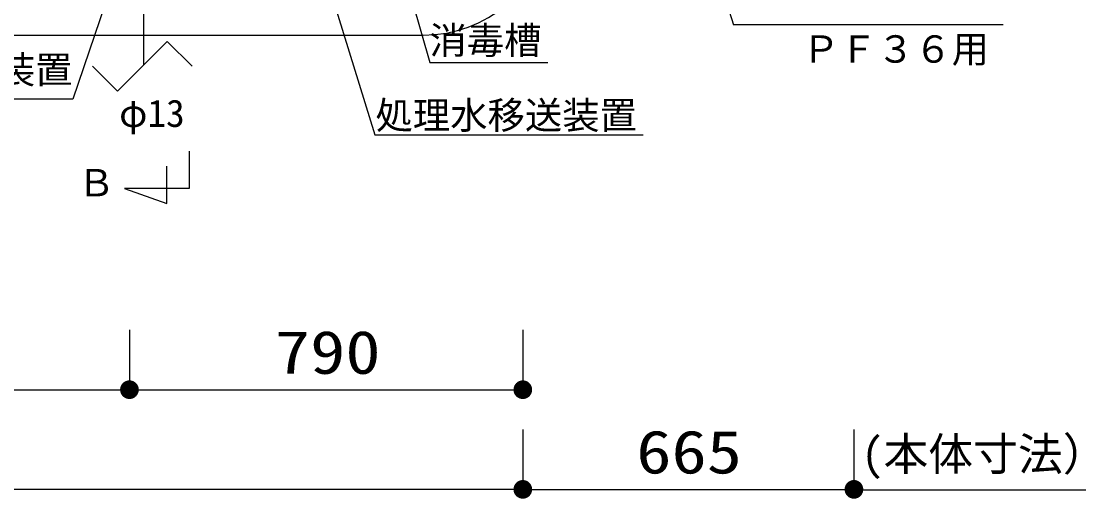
# Model space of a CAD drawing. Units: millimetres, scale not verified. Extents: x -8093 to 8093, y -5792 to 5792.
# Drawn here: x -4648 to -2510, y -3 to 955 of the extents above; entities that cross this region are included whole.
import ezdxf
from ezdxf.enums import TextEntityAlignment as Align

# ---------------------------------------------------------------- set-up
doc = ezdxf.new("R2010")
doc.units = ezdxf.units.MM
doc.header["$LTSCALE"] = 30
for name, color, linetype, lineweight in [('0-1_00クル-フ-0躯体', 3, 'Continuous', 25), ('0-3_00クル-フ-3空気管', 6, 'Continuous', 25), ('0-4_00クル-フ-6寸法', 132, 'Continuous', 25)]:
    doc.layers.add(name, color=color, linetype=linetype, lineweight=lineweight)
doc.styles.add('ＭＳ ゴシック', font='')
doc.styles.get('ＭＳ ゴシック').set_extended_font_data('MS Gothic')

msp = doc.modelspace()

# ---------------------------------------------------------------- linework, layer by layer
at = {"layer": '0-1_00クル-フ-0躯体', "color": 4}
for p, q in [((-3275.74, 1134.95), (-3217.75, 947.97)), ((-2675.85, 947.97), (-3217.75, 947.97)), ((-3819.53, 872.54), (-3590.42, 872.54)), ((-4552.36, 799.34), (-5099.62, 799.34)), ((-3929.77, 727.57), (-3399.08, 727.57))]:
    msp.add_line(p, q, dxfattribs=at)
at = {"layer": '0-1_00クル-フ-0躯体'}
msp.add_line((-5840.74, 927.45), (-3840.74, 927.45), dxfattribs=at)
at = {"layer": '0-1_00クル-フ-0躯体', "color": 4}
for points in [[(-4004.5, 1488.19), (-3827.53, 872.54), (-3819.53, 872.54)], [(-4135.52, 1366.38), (-3937.77, 727.57), (-3929.77, 727.57)], [(-4369.69, 1312.51), (-4544.36, 799.34), (-4552.36, 799.34)]]:
    msp.add_lwpolyline(points, dxfattribs=at)
at = {"layer": '0-1_00クル-フ-0躯体'}
msp.add_lwpolyline([(-4310.82, 694.8), (-4310.82, 619.8), (-4440.82, 619.8), (-4355.82, 589.8), (-4355.82, 664.8)], dxfattribs=at)
msp.add_arc((-3840.74, 1187.45), 260, 270, 350.14509, dxfattribs=at)
at = {"layer": '0-3_00クル-フ-3空気管'}
msp.add_line((-4402.74, 1218.78), (-4402.74, 867.34), dxfattribs=at)
at = {"layer": '0-3_00クル-フ-3空気管', "color": 7}
for p, q in [((-4355.02, 915.07), (-4455.02, 815.07)), ((-4305.02, 865.07), (-4355.02, 915.07)), ((-4455.02, 815.07), (-4505.02, 865.07))]:
    msp.add_line(p, q, dxfattribs=at)
at = {"layer": '0-4_00クル-フ-6寸法', "color": 4}
for p, q in [((-4430.74, 336.1), (-4430.74, 216.1)), ((-4430.74, 336.1), (-4430.74, 216.1)), ((-3640.74, 336.1), (-3640.74, 216.1)), ((-6040.74, 216.1), (-4430.74, 216.1)), ((-4430.74, 216.1), (-3640.74, 216.1)), ((-3640.74, 136.1), (-3640.74, 16.1)), ((-3640.74, 136.1), (-3640.74, 16.1)), ((-2975.74, 136.1), (-2975.74, 16.1)), ((-3640.74, 16.1), (-6040.74, 16.1)), ((-3640.74, 16.1), (-2975.74, 16.1)), ((-2975.74, 15.04), (-2510.3, 15.04))]:
    msp.add_line(p, q, dxfattribs=at)
at = {"layer": '0-4_00クル-フ-6寸法'}
for points in [[(-4430.74, 216.1), (-4449.49, 216.1), (-4449.35, 218.45)], [(-4430.74, 216.1), (-4449.49, 216.1), (-4449.35, 218.45)], [(-4430.74, 216.1), (-4449.35, 213.75), (-4449.49, 216.1)], [(-4430.74, 216.1), (-4449.35, 213.75), (-4449.49, 216.1)], [(-4430.74, 216.1), (-4449.35, 218.45), (-4448.91, 220.76)], [(-4430.74, 216.1), (-4449.35, 218.45), (-4448.91, 220.76)], [(-4430.74, 216.1), (-4448.91, 211.44), (-4449.35, 213.75)], [(-4430.74, 216.1), (-4448.91, 211.44), (-4449.35, 213.75)], [(-4430.74, 216.1), (-4448.91, 220.76), (-4448.18, 223)], [(-4430.74, 216.1), (-4448.91, 220.76), (-4448.18, 223)], [(-4430.74, 216.1), (-4448.18, 209.2), (-4448.91, 211.44)], [(-4430.74, 216.1), (-4448.18, 209.2), (-4448.91, 211.44)], [(-4430.74, 216.1), (-4448.18, 223), (-4447.18, 225.13)], [(-4430.74, 216.1), (-4448.18, 223), (-4447.18, 225.13)], [(-4430.74, 216.1), (-4447.18, 207.07), (-4448.18, 209.2)], [(-4430.74, 216.1), (-4447.18, 207.07), (-4448.18, 209.2)], [(-4430.74, 216.1), (-4447.18, 225.13), (-4445.91, 227.12)], [(-4430.74, 216.1), (-4447.18, 225.13), (-4445.91, 227.12)], [(-4430.74, 216.1), (-4445.91, 205.08), (-4447.18, 207.07)], [(-4430.74, 216.1), (-4445.91, 205.08), (-4447.18, 207.07)], [(-4430.74, 216.1), (-4445.91, 227.12), (-4444.41, 228.93)], [(-4430.74, 216.1), (-4445.91, 227.12), (-4444.41, 228.93)], [(-4430.74, 216.1), (-4444.41, 203.26), (-4445.91, 205.08)], [(-4430.74, 216.1), (-4444.41, 203.26), (-4445.91, 205.08)], [(-4430.74, 216.1), (-4444.41, 228.93), (-4442.7, 230.55)], [(-4430.74, 216.1), (-4444.41, 228.93), (-4442.7, 230.55)], [(-4430.74, 216.1), (-4442.7, 201.65), (-4444.41, 203.26)], [(-4430.74, 216.1), (-4442.7, 201.65), (-4444.41, 203.26)], [(-4430.74, 216.1), (-4442.7, 230.55), (-4440.79, 231.93)], [(-4430.74, 216.1), (-4442.7, 230.55), (-4440.79, 231.93)], [(-4430.74, 216.1), (-4440.79, 200.27), (-4442.7, 201.65)], [(-4430.74, 216.1), (-4440.79, 200.27), (-4442.7, 201.65)], [(-4430.74, 216.1), (-4440.79, 231.93), (-4438.73, 233.06)], [(-4430.74, 216.1), (-4440.79, 231.93), (-4438.73, 233.06)], [(-4430.74, 216.1), (-4438.73, 199.13), (-4440.79, 200.27)], [(-4430.74, 216.1), (-4438.73, 199.13), (-4440.79, 200.27)], [(-4430.74, 216.1), (-4438.73, 233.06), (-4436.54, 233.93)], [(-4430.74, 216.1), (-4438.73, 233.06), (-4436.54, 233.93)], [(-4430.74, 216.1), (-4436.54, 198.27), (-4438.73, 199.13)], [(-4430.74, 216.1), (-4436.54, 198.27), (-4438.73, 199.13)], [(-4430.74, 216.1), (-4436.54, 233.93), (-4434.26, 234.52)], [(-4430.74, 216.1), (-4436.54, 233.93), (-4434.26, 234.52)], [(-4430.74, 216.1), (-4434.26, 197.68), (-4436.54, 198.27)], [(-4430.74, 216.1), (-4434.26, 197.68), (-4436.54, 198.27)], [(-4430.74, 216.1), (-4434.26, 234.52), (-4431.92, 234.81)], [(-4430.74, 216.1), (-4434.26, 234.52), (-4431.92, 234.81)], [(-4430.74, 216.1), (-4431.92, 197.39), (-4434.26, 197.68)], [(-4430.74, 216.1), (-4431.92, 197.39), (-4434.26, 197.68)], [(-4430.74, 216.1), (-4431.92, 234.81), (-4429.57, 234.81)], [(-4430.74, 216.1), (-4431.92, 234.81), (-4429.57, 234.81)], [(-4430.74, 216.1), (-4429.57, 197.39), (-4431.92, 197.39)], [(-4430.74, 216.1), (-4429.57, 197.39), (-4431.92, 197.39)], [(-4430.74, 216.1), (-4429.57, 234.81), (-4427.23, 234.52)], [(-4430.74, 216.1), (-4429.57, 234.81), (-4427.23, 234.52)], [(-4430.74, 216.1), (-4427.23, 234.52), (-4424.95, 233.93)], [(-4430.74, 216.1), (-4427.23, 234.52), (-4424.95, 233.93)], [(-4430.74, 216.1), (-4424.95, 233.93), (-4422.76, 233.06)], [(-4430.74, 216.1), (-4424.95, 233.93), (-4422.76, 233.06)], [(-4430.74, 216.1), (-4422.76, 233.06), (-4420.7, 231.93)], [(-4430.74, 216.1), (-4422.76, 233.06), (-4420.7, 231.93)], [(-4430.74, 216.1), (-4420.7, 231.93), (-4418.79, 230.55)], [(-4430.74, 216.1), (-4420.7, 231.93), (-4418.79, 230.55)], [(-4430.74, 216.1), (-4418.79, 230.55), (-4417.08, 228.93)], [(-4430.74, 216.1), (-4418.79, 230.55), (-4417.08, 228.93)], [(-4430.74, 216.1), (-4417.08, 228.93), (-4415.58, 227.12)], [(-4430.74, 216.1), (-4417.08, 228.93), (-4415.58, 227.12)], [(-4430.74, 216.1), (-4415.58, 227.12), (-4414.31, 225.13)], [(-4430.74, 216.1), (-4415.58, 227.12), (-4414.31, 225.13)], [(-4430.74, 216.1), (-4414.31, 225.13), (-4413.31, 223)], [(-4430.74, 216.1), (-4414.31, 225.13), (-4413.31, 223)], [(-4430.74, 216.1), (-4413.31, 223), (-4412.58, 220.76)], [(-4430.74, 216.1), (-4413.31, 223), (-4412.58, 220.76)], [(-4430.74, 216.1), (-4412.58, 220.76), (-4412.14, 218.45)], [(-4430.74, 216.1), (-4412.58, 220.76), (-4412.14, 218.45)], [(-4430.74, 216.1), (-4412.14, 218.45), (-4411.99, 216.1)], [(-4430.74, 216.1), (-4412.14, 218.45), (-4411.99, 216.1)], [(-4430.74, 216.1), (-4427.23, 197.68), (-4429.57, 197.39)], [(-4430.74, 216.1), (-4424.95, 198.27), (-4427.23, 197.68)], [(-4430.74, 216.1), (-4422.76, 199.13), (-4424.95, 198.27)], [(-4430.74, 216.1), (-4420.7, 200.27), (-4422.76, 199.13)], [(-4430.74, 216.1), (-4418.79, 201.65), (-4420.7, 200.27)], [(-4430.74, 216.1), (-4417.08, 203.26), (-4418.79, 201.65)], [(-4430.74, 216.1), (-4415.58, 205.08), (-4417.08, 203.26)], [(-4430.74, 216.1), (-4414.31, 207.07), (-4415.58, 205.08)], [(-4430.74, 216.1), (-4413.31, 209.2), (-4414.31, 207.07)], [(-4430.74, 216.1), (-4412.58, 211.44), (-4413.31, 209.2)], [(-4430.74, 216.1), (-4412.14, 213.75), (-4412.58, 211.44)], [(-4430.74, 216.1), (-4411.99, 216.1), (-4412.14, 213.75)], [(-4430.74, 216.1), (-4427.23, 197.68), (-4429.57, 197.39)], [(-4430.74, 216.1), (-4424.95, 198.27), (-4427.23, 197.68)], [(-4430.74, 216.1), (-4422.76, 199.13), (-4424.95, 198.27)], [(-4430.74, 216.1), (-4420.7, 200.27), (-4422.76, 199.13)], [(-4430.74, 216.1), (-4418.79, 201.65), (-4420.7, 200.27)], [(-4430.74, 216.1), (-4417.08, 203.26), (-4418.79, 201.65)], [(-4430.74, 216.1), (-4415.58, 205.08), (-4417.08, 203.26)], [(-4430.74, 216.1), (-4414.31, 207.07), (-4415.58, 205.08)], [(-4430.74, 216.1), (-4413.31, 209.2), (-4414.31, 207.07)], [(-4430.74, 216.1), (-4412.58, 211.44), (-4413.31, 209.2)], [(-4430.74, 216.1), (-4412.14, 213.75), (-4412.58, 211.44)], [(-4430.74, 216.1), (-4411.99, 216.1), (-4412.14, 213.75)], [(-3640.74, 216.1), (-3659.49, 216.1), (-3659.35, 218.45)], [(-3640.74, 216.1), (-3659.35, 213.75), (-3659.49, 216.1)], [(-3640.74, 216.1), (-3659.35, 218.45), (-3658.91, 220.76)], [(-3640.74, 216.1), (-3658.91, 211.44), (-3659.35, 213.75)], [(-3640.74, 216.1), (-3658.91, 220.76), (-3658.18, 223)], [(-3640.74, 216.1), (-3658.18, 209.2), (-3658.91, 211.44)], [(-3640.74, 216.1), (-3658.18, 223), (-3657.18, 225.13)], [(-3640.74, 216.1), (-3657.18, 207.07), (-3658.18, 209.2)], [(-3640.74, 216.1), (-3657.18, 225.13), (-3655.91, 227.12)], [(-3640.74, 216.1), (-3655.91, 205.08), (-3657.18, 207.07)], [(-3640.74, 216.1), (-3655.91, 227.12), (-3654.41, 228.93)], [(-3640.74, 216.1), (-3654.41, 203.26), (-3655.91, 205.08)], [(-3640.74, 216.1), (-3654.41, 228.93), (-3652.7, 230.55)], [(-3640.74, 216.1), (-3652.7, 201.65), (-3654.41, 203.26)], [(-3640.74, 216.1), (-3652.7, 230.55), (-3650.79, 231.93)], [(-3640.74, 216.1), (-3650.79, 200.27), (-3652.7, 201.65)], [(-3640.74, 216.1), (-3650.79, 231.93), (-3648.73, 233.06)], [(-3640.74, 216.1), (-3648.73, 199.13), (-3650.79, 200.27)], [(-3640.74, 216.1), (-3648.73, 233.06), (-3646.54, 233.93)], [(-3640.74, 216.1), (-3646.54, 198.27), (-3648.73, 199.13)], [(-3640.74, 216.1), (-3646.54, 233.93), (-3644.26, 234.52)], [(-3640.74, 216.1), (-3644.26, 197.68), (-3646.54, 198.27)], [(-3640.74, 216.1), (-3644.26, 234.52), (-3641.92, 234.81)], [(-3640.74, 216.1), (-3641.92, 197.39), (-3644.26, 197.68)], [(-3640.74, 216.1), (-3641.92, 234.81), (-3639.57, 234.81)], [(-3640.74, 216.1), (-3639.57, 197.39), (-3641.92, 197.39)], [(-3640.74, 216.1), (-3639.57, 234.81), (-3637.23, 234.52)], [(-3640.74, 216.1), (-3637.23, 234.52), (-3634.95, 233.93)], [(-3640.74, 216.1), (-3634.95, 233.93), (-3632.76, 233.06)], [(-3640.74, 216.1), (-3632.76, 233.06), (-3630.7, 231.93)], [(-3640.74, 216.1), (-3630.7, 231.93), (-3628.79, 230.55)], [(-3640.74, 216.1), (-3628.79, 230.55), (-3627.08, 228.93)], [(-3640.74, 216.1), (-3627.08, 228.93), (-3625.58, 227.12)], [(-3640.74, 216.1), (-3625.58, 227.12), (-3624.31, 225.13)], [(-3640.74, 216.1), (-3624.31, 225.13), (-3623.31, 223)], [(-3640.74, 216.1), (-3623.31, 223), (-3622.58, 220.76)], [(-3640.74, 216.1), (-3622.58, 220.76), (-3622.14, 218.45)], [(-3640.74, 216.1), (-3622.14, 218.45), (-3621.99, 216.1)], [(-3640.74, 216.1), (-3637.23, 197.68), (-3639.57, 197.39)], [(-3640.74, 216.1), (-3634.95, 198.27), (-3637.23, 197.68)], [(-3640.74, 216.1), (-3632.76, 199.13), (-3634.95, 198.27)], [(-3640.74, 216.1), (-3630.7, 200.27), (-3632.76, 199.13)], [(-3640.74, 216.1), (-3628.79, 201.65), (-3630.7, 200.27)], [(-3640.74, 216.1), (-3627.08, 203.26), (-3628.79, 201.65)], [(-3640.74, 216.1), (-3625.58, 205.08), (-3627.08, 203.26)], [(-3640.74, 216.1), (-3624.31, 207.07), (-3625.58, 205.08)], [(-3640.74, 216.1), (-3623.31, 209.2), (-3624.31, 207.07)], [(-3640.74, 216.1), (-3622.58, 211.44), (-3623.31, 209.2)], [(-3640.74, 216.1), (-3622.14, 213.75), (-3622.58, 211.44)], [(-3640.74, 216.1), (-3621.99, 216.1), (-3622.14, 213.75)], [(-3640.74, 16.1), (-3658.91, 20.76), (-3658.18, 23)], [(-3640.74, 16.1), (-3658.91, 20.76), (-3658.18, 23)], [(-3640.74, 16.1), (-3658.18, 23), (-3657.18, 25.13)], [(-3640.74, 16.1), (-3658.18, 23), (-3657.18, 25.13)], [(-3640.74, 16.1), (-3657.18, 25.13), (-3655.91, 27.12)], [(-3640.74, 16.1), (-3657.18, 25.13), (-3655.91, 27.12)], [(-3640.74, 16.1), (-3655.91, 27.12), (-3654.41, 28.93)], [(-3640.74, 16.1), (-3655.91, 27.12), (-3654.41, 28.93)], [(-3640.74, 16.1), (-3654.41, 28.93), (-3652.7, 30.55)], [(-3640.74, 16.1), (-3654.41, 28.93), (-3652.7, 30.55)], [(-3640.74, 16.1), (-3652.7, 30.55), (-3650.79, 31.93)], [(-3640.74, 16.1), (-3652.7, 30.55), (-3650.79, 31.93)], [(-3640.74, 16.1), (-3650.79, 31.93), (-3648.73, 33.06)], [(-3640.74, 16.1), (-3650.79, 31.93), (-3648.73, 33.06)], [(-3640.74, 16.1), (-3648.73, 33.06), (-3646.54, 33.93)], [(-3640.74, 16.1), (-3648.73, 33.06), (-3646.54, 33.93)], [(-3640.74, 16.1), (-3646.54, 33.93), (-3644.26, 34.52)], [(-3640.74, 16.1), (-3646.54, 33.93), (-3644.26, 34.52)], [(-3640.74, 16.1), (-3644.26, 34.52), (-3641.92, 34.81)], [(-3640.74, 16.1), (-3644.26, 34.52), (-3641.92, 34.81)], [(-3640.74, 16.1), (-3641.92, 34.81), (-3639.57, 34.81)], [(-3640.74, 16.1), (-3641.92, 34.81), (-3639.57, 34.81)], [(-3640.74, 16.1), (-3639.57, 34.81), (-3637.23, 34.52)], [(-3640.74, 16.1), (-3639.57, 34.81), (-3637.23, 34.52)], [(-3640.74, 16.1), (-3637.23, 34.52), (-3634.95, 33.93)], [(-3640.74, 16.1), (-3637.23, 34.52), (-3634.95, 33.93)], [(-3640.74, 16.1), (-3634.95, 33.93), (-3632.76, 33.06)], [(-3640.74, 16.1), (-3634.95, 33.93), (-3632.76, 33.06)], [(-3640.74, 16.1), (-3632.76, 33.06), (-3630.7, 31.93)], [(-3640.74, 16.1), (-3632.76, 33.06), (-3630.7, 31.93)], [(-3640.74, 16.1), (-3630.7, 31.93), (-3628.79, 30.55)], [(-3640.74, 16.1), (-3630.7, 31.93), (-3628.79, 30.55)], [(-3640.74, 16.1), (-3628.79, 30.55), (-3627.08, 28.93)], [(-3640.74, 16.1), (-3628.79, 30.55), (-3627.08, 28.93)], [(-3640.74, 16.1), (-3627.08, 28.93), (-3625.58, 27.12)], [(-3640.74, 16.1), (-3627.08, 28.93), (-3625.58, 27.12)], [(-3640.74, 16.1), (-3625.58, 27.12), (-3624.31, 25.13)], [(-3640.74, 16.1), (-3625.58, 27.12), (-3624.31, 25.13)], [(-3640.74, 16.1), (-3624.31, 25.13), (-3623.31, 23)], [(-3640.74, 16.1), (-3624.31, 25.13), (-3623.31, 23)], [(-3640.74, 16.1), (-3623.31, 23), (-3622.58, 20.76)], [(-3640.74, 16.1), (-3623.31, 23), (-3622.58, 20.76)], [(-2975.74, 16.1), (-2993.91, 20.76), (-2993.18, 23)], [(-2975.74, 16.1), (-2993.18, 23), (-2992.18, 25.13)], [(-2975.74, 16.1), (-2992.18, 25.13), (-2990.91, 27.12)], [(-2975.74, 16.1), (-2990.91, 27.12), (-2989.41, 28.93)], [(-2975.74, 16.1), (-2989.41, 28.93), (-2987.7, 30.55)], [(-2975.74, 16.1), (-2987.7, 30.55), (-2985.79, 31.93)], [(-2975.74, 16.1), (-2985.79, 31.93), (-2983.73, 33.06)], [(-2975.74, 16.1), (-2983.73, 33.06), (-2981.54, 33.93)], [(-2975.74, 16.1), (-2981.54, 33.93), (-2979.26, 34.52)], [(-2975.74, 16.1), (-2979.26, 34.52), (-2976.92, 34.81)], [(-2975.74, 16.1), (-2976.92, 34.81), (-2974.57, 34.81)], [(-2975.74, 16.1), (-2974.57, 34.81), (-2972.23, 34.52)], [(-2975.74, 16.1), (-2972.23, 34.52), (-2969.95, 33.93)], [(-2975.74, 16.1), (-2969.95, 33.93), (-2967.76, 33.06)], [(-2975.74, 16.1), (-2967.76, 33.06), (-2965.7, 31.93)], [(-2975.74, 16.1), (-2965.7, 31.93), (-2963.79, 30.55)], [(-2975.74, 16.1), (-2963.79, 30.55), (-2962.08, 28.93)], [(-2975.74, 16.1), (-2962.08, 28.93), (-2960.58, 27.12)], [(-2975.74, 16.1), (-2960.58, 27.12), (-2959.31, 25.13)], [(-2975.74, 16.1), (-2959.31, 25.13), (-2958.31, 23)], [(-2975.74, 16.1), (-2958.31, 23), (-2957.58, 20.76)], [(-3640.74, 16.1), (-3659.49, 16.1), (-3659.35, 18.45)], [(-3640.74, 16.1), (-3659.49, 16.1), (-3659.35, 18.45)], [(-3640.74, 16.1), (-3659.35, 13.75), (-3659.49, 16.1)], [(-3640.74, 16.1), (-3659.35, 13.75), (-3659.49, 16.1)], [(-3640.74, 16.1), (-3659.35, 18.45), (-3658.91, 20.76)], [(-3640.74, 16.1), (-3659.35, 18.45), (-3658.91, 20.76)], [(-3640.74, 16.1), (-3658.91, 11.44), (-3659.35, 13.75)], [(-3640.74, 16.1), (-3658.91, 11.44), (-3659.35, 13.75)], [(-3640.74, 16.1), (-3658.18, 9.2), (-3658.91, 11.44)], [(-3640.74, 16.1), (-3658.18, 9.2), (-3658.91, 11.44)], [(-3640.74, 16.1), (-3657.18, 7.07), (-3658.18, 9.2)], [(-3640.74, 16.1), (-3657.18, 7.07), (-3658.18, 9.2)], [(-3640.74, 16.1), (-3655.91, 5.08), (-3657.18, 7.07)], [(-3640.74, 16.1), (-3655.91, 5.08), (-3657.18, 7.07)], [(-3640.74, 16.1), (-3654.41, 3.26), (-3655.91, 5.08)], [(-3640.74, 16.1), (-3654.41, 3.26), (-3655.91, 5.08)], [(-3640.74, 16.1), (-3652.7, 1.65), (-3654.41, 3.26)], [(-3640.74, 16.1), (-3652.7, 1.65), (-3654.41, 3.26)], [(-3640.74, 16.1), (-3650.79, 0.27), (-3652.7, 1.65)], [(-3640.74, 16.1), (-3650.79, 0.27), (-3652.7, 1.65)], [(-3640.74, 16.1), (-3648.73, -0.87), (-3650.79, 0.27)], [(-3640.74, 16.1), (-3648.73, -0.87), (-3650.79, 0.27)], [(-3640.74, 16.1), (-3646.54, -1.73), (-3648.73, -0.87)], [(-3640.74, 16.1), (-3646.54, -1.73), (-3648.73, -0.87)], [(-3640.74, 16.1), (-3644.26, -2.32), (-3646.54, -1.73)], [(-3640.74, 16.1), (-3644.26, -2.32), (-3646.54, -1.73)], [(-3640.74, 16.1), (-3641.92, -2.61), (-3644.26, -2.32)], [(-3640.74, 16.1), (-3641.92, -2.61), (-3644.26, -2.32)], [(-3640.74, 16.1), (-3639.57, -2.61), (-3641.92, -2.61)], [(-3640.74, 16.1), (-3639.57, -2.61), (-3641.92, -2.61)], [(-3640.74, 16.1), (-3622.58, 20.76), (-3622.14, 18.45)], [(-3640.74, 16.1), (-3622.58, 20.76), (-3622.14, 18.45)], [(-3640.74, 16.1), (-3622.14, 18.45), (-3621.99, 16.1)], [(-3640.74, 16.1), (-3622.14, 18.45), (-3621.99, 16.1)], [(-3640.74, 16.1), (-3637.23, -2.32), (-3639.57, -2.61)], [(-3640.74, 16.1), (-3634.95, -1.73), (-3637.23, -2.32)], [(-3640.74, 16.1), (-3632.76, -0.87), (-3634.95, -1.73)], [(-3640.74, 16.1), (-3630.7, 0.27), (-3632.76, -0.87)], [(-3640.74, 16.1), (-3628.79, 1.65), (-3630.7, 0.27)], [(-3640.74, 16.1), (-3627.08, 3.26), (-3628.79, 1.65)], [(-3640.74, 16.1), (-3625.58, 5.08), (-3627.08, 3.26)], [(-3640.74, 16.1), (-3624.31, 7.07), (-3625.58, 5.08)], [(-3640.74, 16.1), (-3623.31, 9.2), (-3624.31, 7.07)], [(-3640.74, 16.1), (-3622.58, 11.44), (-3623.31, 9.2)], [(-3640.74, 16.1), (-3622.14, 13.75), (-3622.58, 11.44)], [(-3640.74, 16.1), (-3621.99, 16.1), (-3622.14, 13.75)], [(-3640.74, 16.1), (-3637.23, -2.32), (-3639.57, -2.61)], [(-3640.74, 16.1), (-3634.95, -1.73), (-3637.23, -2.32)], [(-3640.74, 16.1), (-3632.76, -0.87), (-3634.95, -1.73)], [(-3640.74, 16.1), (-3630.7, 0.27), (-3632.76, -0.87)], [(-3640.74, 16.1), (-3628.79, 1.65), (-3630.7, 0.27)], [(-3640.74, 16.1), (-3627.08, 3.26), (-3628.79, 1.65)], [(-3640.74, 16.1), (-3625.58, 5.08), (-3627.08, 3.26)], [(-3640.74, 16.1), (-3624.31, 7.07), (-3625.58, 5.08)], [(-3640.74, 16.1), (-3623.31, 9.2), (-3624.31, 7.07)], [(-3640.74, 16.1), (-3622.58, 11.44), (-3623.31, 9.2)], [(-3640.74, 16.1), (-3622.14, 13.75), (-3622.58, 11.44)], [(-3640.74, 16.1), (-3621.99, 16.1), (-3622.14, 13.75)], [(-2975.74, 16.1), (-2994.49, 16.1), (-2994.35, 18.45)], [(-2975.74, 16.1), (-2994.35, 13.75), (-2994.49, 16.1)], [(-2975.74, 16.1), (-2994.35, 18.45), (-2993.91, 20.76)], [(-2975.74, 16.1), (-2993.91, 11.44), (-2994.35, 13.75)], [(-2975.74, 16.1), (-2993.18, 9.2), (-2993.91, 11.44)], [(-2975.74, 16.1), (-2992.18, 7.07), (-2993.18, 9.2)], [(-2975.74, 16.1), (-2990.91, 5.08), (-2992.18, 7.07)], [(-2975.74, 16.1), (-2989.41, 3.26), (-2990.91, 5.08)], [(-2975.74, 16.1), (-2987.7, 1.65), (-2989.41, 3.26)], [(-2975.74, 16.1), (-2985.79, 0.27), (-2987.7, 1.65)], [(-2975.74, 16.1), (-2983.73, -0.87), (-2985.79, 0.27)], [(-2975.74, 16.1), (-2981.54, -1.73), (-2983.73, -0.87)], [(-2975.74, 16.1), (-2979.26, -2.32), (-2981.54, -1.73)], [(-2975.74, 16.1), (-2976.92, -2.61), (-2979.26, -2.32)], [(-2975.74, 16.1), (-2974.57, -2.61), (-2976.92, -2.61)], [(-2975.74, 16.1), (-2957.58, 20.76), (-2957.14, 18.45)], [(-2975.74, 16.1), (-2957.14, 18.45), (-2956.99, 16.1)], [(-2975.74, 16.1), (-2972.23, -2.32), (-2974.57, -2.61)], [(-2975.74, 16.1), (-2969.95, -1.73), (-2972.23, -2.32)], [(-2975.74, 16.1), (-2967.76, -0.87), (-2969.95, -1.73)], [(-2975.74, 16.1), (-2965.7, 0.27), (-2967.76, -0.87)], [(-2975.74, 16.1), (-2963.79, 1.65), (-2965.7, 0.27)], [(-2975.74, 16.1), (-2962.08, 3.26), (-2963.79, 1.65)], [(-2975.74, 16.1), (-2960.58, 5.08), (-2962.08, 3.26)], [(-2975.74, 16.1), (-2959.31, 7.07), (-2960.58, 5.08)], [(-2975.74, 16.1), (-2958.31, 9.2), (-2959.31, 7.07)], [(-2975.74, 16.1), (-2957.58, 11.44), (-2958.31, 9.2)], [(-2975.74, 16.1), (-2957.14, 13.75), (-2957.58, 11.44)], [(-2975.74, 16.1), (-2956.99, 16.1), (-2957.14, 13.75)]]:
    msp.add_solid(points, dxfattribs=at)

# ---------------------------------------------------------------- texts
at = {"layer": '0-1_00クル-フ-0躯体', "color": 4, "style": 'ＭＳ ゴシック'}
for s, p in [('消毒槽', (-3828.32, 873.16)), ('\u3000ＰＦ３６用', (-3154.52, 855.71)), ('循環水移送装置', (-5070.22, 814.25)), ('処理水移送装置', (-3936.63, 722.81)), ('Ｂ', (-4534.94, 587.45))]:
    msp.add_text(s, height=54.99, dxfattribs=at).set_placement(p, align=Align.BOTTOM_LEFT)
at = {"layer": '0-3_00クル-フ-3空気管', "color": 4, "style": 'ＭＳ ゴシック'}
msp.add_text('φ13', height=54.99, dxfattribs=at).set_placement((-4451.46, 726.81), align=Align.BOTTOM_LEFT)
at = {"layer": '0-4_00クル-フ-6寸法', "color": 3, "style": 'ＭＳ ゴシック', "width": 1.2}
for s, p in [('790', (-4138.6, 221.95)), ('665', (-3412.82, 21.95))]:
    msp.add_text(s, height=86.66, dxfattribs=at).set_placement(p, align=Align.BOTTOM_LEFT)
at = {"layer": '0-4_00クル-フ-6寸法', "color": 4, "style": 'ＭＳ ゴシック'}
msp.add_text('(本体寸法）', height=65.98, dxfattribs=at).set_placement((-2961.24, 34.27), align=Align.BOTTOM_LEFT)

doc.saveas('drawing.dxf')
